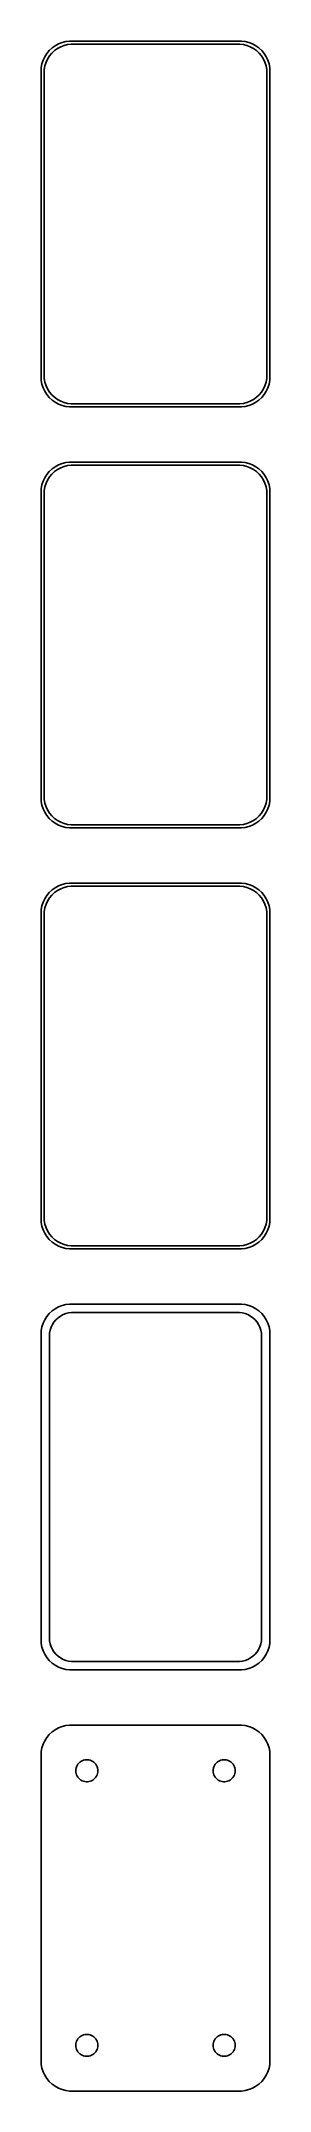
# Model space of a CAD drawing. Header units: metres. Extents: x -19 to 19, y 246 to 582.
import ezdxf

# ---------------------------------------------------------------- set-up
doc = ezdxf.new("R2010")
doc.units = ezdxf.units.M

msp = doc.modelspace()

# ---------------------------------------------------------------- linework, layer by layer
for p, q in [((-15.8789, 581.524), (-16.4291, 581.222)), ((-15.2951, 581.755), (-15.8789, 581.524)), ((-15.5224, 581.048), (-14.9678, 581.268)), ((-14.6869, 581.911), (-15.2951, 581.755)), ((-14.9678, 581.268), (-14.3901, 581.416)), ((-14.0639, 581.99), (-14.6869, 581.911)), ((-14.3901, 581.416), (-13.7982, 581.491)), ((14.0639, 581.99), (-14.0639, 581.99)), ((-13.7982, 581.491), (13.7982, 581.491)), ((13.7982, 581.491), (14.3901, 581.416)), ((14.6869, 581.911), (14.0639, 581.99)), ((14.3901, 581.416), (14.9678, 581.268)), ((15.2951, 581.755), (14.6869, 581.911)), ((14.9678, 581.268), (15.5224, 581.048)), ((15.8789, 581.524), (15.2951, 581.755)), ((16.4291, 581.222), (15.8789, 581.524)), ((-18.5929, 578.243), (-18.7106, 577.627)), ((-18.3989, 578.841), (-18.5929, 578.243)), ((-18.1315, 579.409), (-18.3989, 578.841)), ((-18.2125, 577.345), (-18.1008, 577.931)), ((-17.7951, 579.939), (-18.1315, 579.409)), ((-18.1008, 577.931), (-17.9164, 578.499)), ((-17.9164, 578.499), (-17.6624, 579.038)), ((-17.3948, 580.423), (-17.7951, 579.939)), ((-17.6624, 579.038), (-17.3428, 579.542)), ((-16.9371, 580.853), (-17.3948, 580.423)), ((-17.3428, 579.542), (-16.9626, 580.002)), ((-16.9626, 580.002), (-16.5278, 580.41)), ((-16.4291, 581.222), (-16.9371, 580.853)), ((-16.5278, 580.41), (-16.0452, 580.761)), ((-16.0452, 580.761), (-15.5224, 581.048)), ((15.5224, 581.048), (16.0452, 580.761)), ((16.0452, 580.761), (16.5278, 580.41)), ((16.9371, 580.853), (16.4291, 581.222)), ((16.5278, 580.41), (16.9626, 580.002)), ((17.3948, 580.423), (16.9371, 580.853)), ((16.9626, 580.002), (17.3428, 579.542)), ((17.3428, 579.542), (17.6624, 579.038)), ((17.7951, 579.939), (17.3948, 580.423)), ((17.6624, 579.038), (17.9164, 578.499)), ((18.1315, 579.409), (17.7951, 579.939)), ((17.9164, 578.499), (18.1008, 577.931)), ((18.1008, 577.931), (18.2125, 577.345)), ((18.3989, 578.841), (18.1315, 579.409)), ((18.5929, 578.243), (18.3989, 578.841)), ((18.7106, 577.627), (18.5929, 578.243)), ((-18.7106, 577.627), (-18.75, 577)), ((-18.75, 577), (-18.75, 527)), ((-18.25, 576.75), (-18.2125, 577.345)), ((-18.25, 527.25), (-18.25, 576.75)), ((18.2125, 577.345), (18.25, 576.75)), ((18.25, 576.75), (18.25, 527.25)), ((18.75, 577), (18.7106, 577.627)), ((18.75, 527), (18.75, 577)), ((-18.75, 527), (-18.7106, 526.373)), ((-18.7106, 526.373), (-18.5929, 525.757)), ((-18.5929, 525.757), (-18.3989, 525.159)), ((-18.3989, 525.159), (-18.1315, 524.591)), ((-18.2125, 526.655), (-18.25, 527.25)), ((-18.1008, 526.069), (-18.2125, 526.655)), ((-18.1315, 524.591), (-17.7951, 524.061)), ((-17.9164, 525.501), (-18.1008, 526.069)), ((-17.6624, 524.962), (-17.9164, 525.501)), ((-17.3428, 524.458), (-17.6624, 524.962)), ((-16.9626, 523.998), (-17.3428, 524.458)), ((17.3428, 524.458), (16.9626, 523.998)), ((17.6624, 524.962), (17.3428, 524.458)), ((17.9164, 525.501), (17.6624, 524.962)), ((17.7951, 524.061), (18.1315, 524.591)), ((18.1008, 526.069), (17.9164, 525.501)), ((18.2125, 526.655), (18.1008, 526.069)), ((18.1315, 524.591), (18.3989, 525.159)), ((18.25, 527.25), (18.2125, 526.655)), ((18.3989, 525.159), (18.5929, 525.757)), ((18.5929, 525.757), (18.7106, 526.373)), ((18.7106, 526.373), (18.75, 527)), ((-17.7951, 524.061), (-17.3948, 523.577)), ((-17.3948, 523.577), (-16.9371, 523.147)), ((-16.5278, 523.59), (-16.9626, 523.998)), ((-16.9371, 523.147), (-16.4291, 522.778)), ((-16.0452, 523.239), (-16.5278, 523.59)), ((-16.4291, 522.778), (-15.8789, 522.476)), ((-15.5224, 522.952), (-16.0452, 523.239)), ((-15.8789, 522.476), (-15.2951, 522.245)), ((-14.9678, 522.732), (-15.5224, 522.952)), ((-15.2951, 522.245), (-14.6869, 522.089)), ((-14.3901, 522.584), (-14.9678, 522.732)), ((-14.6869, 522.089), (-14.0639, 522.01)), ((-13.7982, 522.509), (-14.3901, 522.584)), ((-14.0639, 522.01), (14.0639, 522.01)), ((13.7982, 522.509), (-13.7982, 522.509)), ((14.3901, 522.584), (13.7982, 522.509)), ((14.0639, 522.01), (14.6869, 522.089)), ((14.9678, 522.732), (14.3901, 522.584)), ((14.6869, 522.089), (15.2951, 522.245)), ((15.5224, 522.952), (14.9678, 522.732)), ((15.2951, 522.245), (15.8789, 522.476)), ((16.0452, 523.239), (15.5224, 522.952)), ((15.8789, 522.476), (16.4291, 522.778)), ((16.5278, 523.59), (16.0452, 523.239)), ((16.4291, 522.778), (16.9371, 523.147)), ((16.9626, 523.998), (16.5278, 523.59)), ((16.9371, 523.147), (17.3948, 523.577)), ((17.3948, 523.577), (17.7951, 524.061)), ((-17.7951, 510.939), (-18.1315, 510.409)), ((-17.3948, 511.423), (-17.7951, 510.939)), ((-16.9371, 511.853), (-17.3948, 511.423)), ((-17.3428, 510.542), (-16.9626, 511.002)), ((-16.9626, 511.002), (-16.5278, 511.41)), ((-16.4291, 512.222), (-16.9371, 511.853)), ((-16.5278, 511.41), (-16.0452, 511.761)), ((-15.8789, 512.524), (-16.4291, 512.222)), ((-16.0452, 511.761), (-15.5224, 512.048)), ((-15.2951, 512.755), (-15.8789, 512.524)), ((-15.5224, 512.048), (-14.9678, 512.268)), ((-14.6869, 512.911), (-15.2951, 512.755)), ((-14.9678, 512.268), (-14.3901, 512.416)), ((-14.0639, 512.99), (-14.6869, 512.911)), ((-14.3901, 512.416), (-13.7982, 512.491)), ((14.0639, 512.99), (-14.0639, 512.99)), ((-13.7982, 512.491), (13.7982, 512.491)), ((13.7982, 512.491), (14.3901, 512.416)), ((14.6869, 512.911), (14.0639, 512.99)), ((14.3901, 512.416), (14.9678, 512.268)), ((15.2951, 512.755), (14.6869, 512.911)), ((14.9678, 512.268), (15.5224, 512.048)), ((15.8789, 512.524), (15.2951, 512.755)), ((15.5224, 512.048), (16.0452, 511.761)), ((16.4291, 512.222), (15.8789, 512.524)), ((16.0452, 511.761), (16.5278, 511.41)), ((16.9371, 511.853), (16.4291, 512.222)), ((16.5278, 511.41), (16.9626, 511.002)), ((17.3948, 511.423), (16.9371, 511.853)), ((16.9626, 511.002), (17.3428, 510.542)), ((17.7951, 510.939), (17.3948, 511.423)), ((18.1315, 510.409), (17.7951, 510.939)), ((-18.7106, 508.627), (-18.75, 508)), ((-18.75, 508), (-18.75, 458)), ((-18.5929, 509.243), (-18.7106, 508.627)), ((-18.3989, 509.841), (-18.5929, 509.243)), ((-18.1315, 510.409), (-18.3989, 509.841)), ((-18.25, 507.75), (-18.2125, 508.345)), ((-18.25, 458.25), (-18.25, 507.75)), ((-18.2125, 508.345), (-18.1008, 508.931)), ((-18.1008, 508.931), (-17.9164, 509.499)), ((-17.9164, 509.499), (-17.6624, 510.038)), ((-17.6624, 510.038), (-17.3428, 510.542)), ((17.3428, 510.542), (17.6624, 510.038)), ((17.6624, 510.038), (17.9164, 509.499)), ((17.9164, 509.499), (18.1008, 508.931)), ((18.1008, 508.931), (18.2125, 508.345)), ((18.3989, 509.841), (18.1315, 510.409)), ((18.2125, 508.345), (18.25, 507.75)), ((18.25, 507.75), (18.25, 458.25)), ((18.5929, 509.243), (18.3989, 509.841)), ((18.7106, 508.627), (18.5929, 509.243)), ((18.75, 508), (18.7106, 508.627)), ((18.75, 458), (18.75, 508)), ((-18.75, 458), (-18.7106, 457.373)), ((-18.7106, 457.373), (-18.5929, 456.757)), ((-18.2125, 457.655), (-18.25, 458.25)), ((-18.1008, 457.069), (-18.2125, 457.655)), ((-17.9164, 456.501), (-18.1008, 457.069)), ((18.1008, 457.069), (17.9164, 456.501)), ((18.2125, 457.655), (18.1008, 457.069)), ((18.25, 458.25), (18.2125, 457.655)), ((18.5929, 456.757), (18.7106, 457.373)), ((18.7106, 457.373), (18.75, 458)), ((-18.5929, 456.757), (-18.3989, 456.159)), ((-18.3989, 456.159), (-18.1315, 455.591)), ((-18.1315, 455.591), (-17.7951, 455.061)), ((-17.6624, 455.962), (-17.9164, 456.501)), ((-17.7951, 455.061), (-17.3948, 454.577)), ((-17.3428, 455.458), (-17.6624, 455.962)), ((-17.3948, 454.577), (-16.9371, 454.147)), ((-16.9626, 454.998), (-17.3428, 455.458)), ((-16.5278, 454.59), (-16.9626, 454.998)), ((-16.9371, 454.147), (-16.4291, 453.778)), ((-16.0452, 454.239), (-16.5278, 454.59)), ((-16.4291, 453.778), (-15.8789, 453.476)), ((-15.5224, 453.952), (-16.0452, 454.239)), ((-14.9678, 453.732), (-15.5224, 453.952)), ((-14.3901, 453.584), (-14.9678, 453.732)), ((-13.7982, 453.509), (-14.3901, 453.584)), ((14.3901, 453.584), (13.7982, 453.509)), ((14.9678, 453.732), (14.3901, 453.584)), ((15.5224, 453.952), (14.9678, 453.732)), ((16.0452, 454.239), (15.5224, 453.952)), ((15.8789, 453.476), (16.4291, 453.778)), ((16.5278, 454.59), (16.0452, 454.239)), ((16.4291, 453.778), (16.9371, 454.147)), ((16.9626, 454.998), (16.5278, 454.59)), ((16.9371, 454.147), (17.3948, 454.577)), ((17.3428, 455.458), (16.9626, 454.998)), ((17.6624, 455.962), (17.3428, 455.458)), ((17.3948, 454.577), (17.7951, 455.061)), ((17.9164, 456.501), (17.6624, 455.962)), ((17.7951, 455.061), (18.1315, 455.591)), ((18.1315, 455.591), (18.3989, 456.159)), ((18.3989, 456.159), (18.5929, 456.757)), ((-15.8789, 453.476), (-15.2951, 453.245)), ((-15.2951, 453.245), (-14.6869, 453.089)), ((-14.6869, 453.089), (-14.0639, 453.01)), ((-14.0639, 453.01), (14.0639, 453.01)), ((13.7982, 453.509), (-13.7982, 453.509)), ((14.0639, 453.01), (14.6869, 453.089)), ((14.6869, 453.089), (15.2951, 453.245)), ((15.2951, 453.245), (15.8789, 453.476)), ((-15.8789, 443.524), (-16.4291, 443.222)), ((-15.2951, 443.755), (-15.8789, 443.524)), ((-14.6869, 443.911), (-15.2951, 443.755)), ((-14.0639, 443.99), (-14.6869, 443.911)), ((14.0639, 443.99), (-14.0639, 443.99)), ((14.6869, 443.911), (14.0639, 443.99)), ((15.2951, 443.755), (14.6869, 443.911)), ((15.8789, 443.524), (15.2951, 443.755)), ((16.4291, 443.222), (15.8789, 443.524)), ((-18.5929, 440.243), (-18.7106, 439.627)), ((-18.3989, 440.841), (-18.5929, 440.243)), ((-18.1315, 441.409), (-18.3989, 440.841)), ((-17.7951, 441.939), (-18.1315, 441.409)), ((-18.1008, 439.931), (-17.9164, 440.499)), ((-17.9164, 440.499), (-17.6624, 441.038)), ((-17.3948, 442.423), (-17.7951, 441.939)), ((-17.6624, 441.038), (-17.3428, 441.542)), ((-16.9371, 442.853), (-17.3948, 442.423)), ((-17.3428, 441.542), (-16.9626, 442.002)), ((-16.9626, 442.002), (-16.5278, 442.41)), ((-16.4291, 443.222), (-16.9371, 442.853)), ((-16.5278, 442.41), (-16.0452, 442.761)), ((-16.0452, 442.761), (-15.5224, 443.048)), ((-15.5224, 443.048), (-14.9678, 443.268)), ((-14.9678, 443.268), (-14.3901, 443.416)), ((-14.3901, 443.416), (-13.7982, 443.491)), ((-13.7982, 443.491), (13.7982, 443.491)), ((13.7982, 443.491), (14.3901, 443.416)), ((14.3901, 443.416), (14.9678, 443.268)), ((14.9678, 443.268), (15.5224, 443.048)), ((15.5224, 443.048), (16.0452, 442.761)), ((16.0452, 442.761), (16.5278, 442.41)), ((16.9371, 442.853), (16.4291, 443.222)), ((16.5278, 442.41), (16.9626, 442.002)), ((17.3948, 442.423), (16.9371, 442.853)), ((16.9626, 442.002), (17.3428, 441.542)), ((17.3428, 441.542), (17.6624, 441.038)), ((17.7951, 441.939), (17.3948, 442.423)), ((17.6624, 441.038), (17.9164, 440.499)), ((18.1315, 441.409), (17.7951, 441.939)), ((17.9164, 440.499), (18.1008, 439.931)), ((18.3989, 440.841), (18.1315, 441.409)), ((18.5929, 440.243), (18.3989, 440.841)), ((18.7106, 439.627), (18.5929, 440.243)), ((-18.7106, 439.627), (-18.75, 439)), ((-18.75, 439), (-18.75, 389)), ((-18.25, 438.75), (-18.2125, 439.345)), ((-18.25, 389.25), (-18.25, 438.75)), ((-18.2125, 439.345), (-18.1008, 439.931)), ((18.1008, 439.931), (18.2125, 439.345)), ((18.2125, 439.345), (18.25, 438.75)), ((18.25, 438.75), (18.25, 389.25)), ((18.75, 439), (18.7106, 439.627)), ((18.75, 389), (18.75, 439)), ((-18.75, 389), (-18.7106, 388.373)), ((-18.7106, 388.373), (-18.5929, 387.757)), ((-18.5929, 387.757), (-18.3989, 387.159)), ((-18.3989, 387.159), (-18.1315, 386.591)), ((-18.2125, 388.655), (-18.25, 389.25)), ((-18.1008, 388.069), (-18.2125, 388.655)), ((-18.1315, 386.591), (-17.7951, 386.061)), ((-17.9164, 387.501), (-18.1008, 388.069)), ((-17.6624, 386.962), (-17.9164, 387.501)), ((-17.3428, 386.458), (-17.6624, 386.962)), ((-16.9626, 385.998), (-17.3428, 386.458)), ((17.3428, 386.458), (16.9626, 385.998)), ((17.6624, 386.962), (17.3428, 386.458)), ((17.9164, 387.501), (17.6624, 386.962)), ((17.7951, 386.061), (18.1315, 386.591)), ((18.1008, 388.069), (17.9164, 387.501)), ((18.2125, 388.655), (18.1008, 388.069)), ((18.1315, 386.591), (18.3989, 387.159)), ((18.25, 389.25), (18.2125, 388.655)), ((18.3989, 387.159), (18.5929, 387.757)), ((18.5929, 387.757), (18.7106, 388.373)), ((18.7106, 388.373), (18.75, 389)), ((-17.7951, 386.061), (-17.3948, 385.577)), ((-17.3948, 385.577), (-16.9371, 385.147)), ((-16.5278, 385.59), (-16.9626, 385.998)), ((-16.9371, 385.147), (-16.4291, 384.778)), ((-16.0452, 385.239), (-16.5278, 385.59)), ((-16.4291, 384.778), (-15.8789, 384.476)), ((-15.5224, 384.952), (-16.0452, 385.239)), ((-15.8789, 384.476), (-15.2951, 384.245)), ((-14.9678, 384.732), (-15.5224, 384.952)), ((-15.2951, 384.245), (-14.6869, 384.089)), ((-14.3901, 384.584), (-14.9678, 384.732)), ((-14.6869, 384.089), (-14.0639, 384.01)), ((-13.7982, 384.509), (-14.3901, 384.584)), ((-14.0639, 384.01), (14.0639, 384.01)), ((13.7982, 384.509), (-13.7982, 384.509)), ((14.3901, 384.584), (13.7982, 384.509)), ((14.0639, 384.01), (14.6869, 384.089)), ((14.9678, 384.732), (14.3901, 384.584)), ((14.6869, 384.089), (15.2951, 384.245)), ((15.5224, 384.952), (14.9678, 384.732)), ((15.2951, 384.245), (15.8789, 384.476)), ((16.0452, 385.239), (15.5224, 384.952)), ((15.8789, 384.476), (16.4291, 384.778)), ((16.5278, 385.59), (16.0452, 385.239)), ((16.4291, 384.778), (16.9371, 385.147)), ((16.9626, 385.998), (16.5278, 385.59)), ((16.9371, 385.147), (17.3948, 385.577)), ((17.3948, 385.577), (17.7951, 386.061)), ((-17.7951, 372.939), (-18.1315, 372.409)), ((-17.3948, 373.423), (-17.7951, 372.939)), ((-16.9371, 373.853), (-17.3948, 373.423)), ((-16.4291, 374.222), (-16.9371, 373.853)), ((-15.8789, 374.524), (-16.4291, 374.222)), ((-15.9665, 372.731), (-15.5734, 373.017)), ((-15.2951, 374.755), (-15.8789, 374.524)), ((-15.5734, 373.017), (-15.1475, 373.251)), ((-14.6869, 374.911), (-15.2951, 374.755)), ((-15.1475, 373.251), (-14.6957, 373.43)), ((-14.6957, 373.43), (-14.2251, 373.551)), ((-14.0639, 374.99), (-14.6869, 374.911)), ((-14.2251, 373.551), (-13.743, 373.612)), ((14.0639, 374.99), (-14.0639, 374.99)), ((-13.743, 373.612), (13.743, 373.612)), ((13.743, 373.612), (14.2251, 373.551)), ((14.6869, 374.911), (14.0639, 374.99)), ((14.2251, 373.551), (14.6957, 373.43)), ((15.2951, 374.755), (14.6869, 374.911)), ((14.6957, 373.43), (15.1475, 373.251)), ((15.1475, 373.251), (15.5734, 373.017)), ((15.8789, 374.524), (15.2951, 374.755)), ((15.5734, 373.017), (15.9665, 372.731)), ((16.4291, 374.222), (15.8789, 374.524)), ((16.9371, 373.853), (16.4291, 374.222)), ((17.3948, 373.423), (16.9371, 373.853)), ((17.7951, 372.939), (17.3948, 373.423)), ((18.1315, 372.409), (17.7951, 372.939)), ((-18.7106, 370.627), (-18.75, 370)), ((-18.75, 370), (-18.75, 320)), ((-18.5929, 371.243), (-18.7106, 370.627)), ((-18.3989, 371.841), (-18.5929, 371.243)), ((-18.1315, 372.409), (-18.3989, 371.841)), ((-17.3695, 369.75), (-17.339, 370.235)), ((-17.3695, 320.25), (-17.3695, 369.75)), ((-17.339, 370.235), (-17.2479, 370.712)), ((-17.2479, 370.712), (-17.0977, 371.174)), ((-17.0977, 371.174), (-16.8908, 371.614)), ((-16.8908, 371.614), (-16.6305, 372.024)), ((-16.6305, 372.024), (-16.3207, 372.399)), ((-16.3207, 372.399), (-15.9665, 372.731)), ((15.9665, 372.731), (16.3207, 372.399)), ((16.3207, 372.399), (16.6305, 372.024)), ((16.6305, 372.024), (16.8908, 371.614)), ((16.8908, 371.614), (17.0977, 371.174)), ((17.0977, 371.174), (17.2479, 370.712)), ((17.2479, 370.712), (17.339, 370.235)), ((17.339, 370.235), (17.3695, 369.75)), ((17.3695, 369.75), (17.3695, 320.25)), ((18.3989, 371.841), (18.1315, 372.409)), ((18.5929, 371.243), (18.3989, 371.841)), ((18.7106, 370.627), (18.5929, 371.243)), ((18.75, 370), (18.7106, 370.627)), ((18.75, 320), (18.75, 370)), ((-18.75, 320), (-18.7106, 319.373)), ((-18.7106, 319.373), (-18.5929, 318.757)), ((-17.339, 319.765), (-17.3695, 320.25)), ((-17.2479, 319.288), (-17.339, 319.765)), ((-17.0977, 318.826), (-17.2479, 319.288)), ((17.2479, 319.288), (17.0977, 318.826)), ((17.339, 319.765), (17.2479, 319.288)), ((17.3695, 320.25), (17.339, 319.765)), ((18.5929, 318.757), (18.7106, 319.373)), ((18.7106, 319.373), (18.75, 320)), ((-18.5929, 318.757), (-18.3989, 318.159)), ((-18.3989, 318.159), (-18.1315, 317.591)), ((-18.1315, 317.591), (-17.7951, 317.061)), ((-17.7951, 317.061), (-17.3948, 316.577)), ((-17.3948, 316.577), (-16.9371, 316.147)), ((-16.8908, 318.386), (-17.0977, 318.826)), ((-16.9371, 316.147), (-16.4291, 315.778)), ((-16.6305, 317.976), (-16.8908, 318.386)), ((-16.3207, 317.601), (-16.6305, 317.976)), ((-15.9665, 317.269), (-16.3207, 317.601)), ((-15.5734, 316.983), (-15.9665, 317.269)), ((-15.1475, 316.749), (-15.5734, 316.983)), ((-14.6957, 316.57), (-15.1475, 316.749)), ((-14.2251, 316.449), (-14.6957, 316.57)), ((-13.743, 316.388), (-14.2251, 316.449)), ((13.743, 316.388), (-13.743, 316.388)), ((14.2251, 316.449), (13.743, 316.388)), ((14.6957, 316.57), (14.2251, 316.449)), ((15.1475, 316.749), (14.6957, 316.57)), ((15.5734, 316.983), (15.1475, 316.749)), ((15.9665, 317.269), (15.5734, 316.983)), ((16.3207, 317.601), (15.9665, 317.269)), ((16.6305, 317.976), (16.3207, 317.601)), ((16.4291, 315.778), (16.9371, 316.147)), ((16.8908, 318.386), (16.6305, 317.976)), ((17.0977, 318.826), (16.8908, 318.386)), ((16.9371, 316.147), (17.3948, 316.577)), ((17.3948, 316.577), (17.7951, 317.061)), ((17.7951, 317.061), (18.1315, 317.591)), ((18.1315, 317.591), (18.3989, 318.159)), ((18.3989, 318.159), (18.5929, 318.757)), ((-16.4291, 315.778), (-15.8789, 315.476)), ((-15.8789, 315.476), (-15.2951, 315.245)), ((-15.2951, 315.245), (-14.6869, 315.089)), ((-14.6869, 315.089), (-14.0639, 315.01)), ((-14.0639, 315.01), (14.0639, 315.01)), ((14.0639, 315.01), (14.6869, 315.089)), ((14.6869, 315.089), (15.2951, 315.245)), ((15.2951, 315.245), (15.8789, 315.476)), ((15.8789, 315.476), (16.4291, 315.778)), ((-15.2951, 305.755), (-15.8789, 305.524)), ((-14.6869, 305.911), (-15.2951, 305.755)), ((-14.0639, 305.99), (-14.6869, 305.911)), ((14.0639, 305.99), (-14.0639, 305.99)), ((14.6869, 305.911), (14.0639, 305.99)), ((15.2951, 305.755), (14.6869, 305.911)), ((15.8789, 305.524), (15.2951, 305.755)), ((-18.3989, 302.841), (-18.5929, 302.243)), ((-18.1315, 303.409), (-18.3989, 302.841)), ((-17.7951, 303.939), (-18.1315, 303.409)), ((-17.3948, 304.423), (-17.7951, 303.939)), ((-16.9371, 304.853), (-17.3948, 304.423)), ((-16.4291, 305.222), (-16.9371, 304.853)), ((-15.8789, 305.524), (-16.4291, 305.222)), ((16.4291, 305.222), (15.8789, 305.524)), ((16.9371, 304.853), (16.4291, 305.222)), ((17.3948, 304.423), (16.9371, 304.853)), ((17.7951, 303.939), (17.3948, 304.423)), ((18.1315, 303.409), (17.7951, 303.939)), ((18.3989, 302.841), (18.1315, 303.409)), ((18.5929, 302.243), (18.3989, 302.841)), ((-18.7106, 301.627), (-18.75, 301)), ((-18.75, 301), (-18.75, 251)), ((-18.5929, 302.243), (-18.7106, 301.627)), ((-12.9934, 298.948), (-12.9236, 299.163)), ((-12.9236, 299.163), (-12.8273, 299.367)), ((-12.8273, 299.367), (-12.7062, 299.558)), ((-12.7062, 299.558), (-12.5621, 299.732)), ((-12.5621, 299.732), (-12.3974, 299.887)), ((-12.3974, 299.887), (-12.2145, 300.02)), ((-12.2145, 300.02), (-12.0164, 300.129)), ((-12.0164, 300.129), (-11.8062, 300.212)), ((-11.8062, 300.212), (-11.5873, 300.268)), ((-11.5873, 300.268), (-11.363, 300.296)), ((-11.363, 300.296), (-11.137, 300.296)), ((-11.137, 300.296), (-10.9127, 300.268)), ((-10.9127, 300.268), (-10.6938, 300.212)), ((-10.6938, 300.212), (-10.4836, 300.129)), ((-10.4836, 300.129), (-10.2855, 300.02)), ((-10.2855, 300.02), (-10.1026, 299.887)), ((-10.1026, 299.887), (-9.93785, 299.732)), ((-9.93785, 299.732), (-9.79376, 299.558)), ((-9.79376, 299.558), (-9.67264, 299.367)), ((-9.67264, 299.367), (-9.5764, 299.163)), ((-9.5764, 299.163), (-9.50655, 298.948)), ((9.50655, 298.948), (9.5764, 299.163)), ((9.5764, 299.163), (9.67264, 299.367)), ((9.67264, 299.367), (9.79376, 299.558)), ((9.79376, 299.558), (9.93785, 299.732)), ((9.93785, 299.732), (10.1026, 299.887)), ((10.1026, 299.887), (10.2855, 300.02)), ((10.2855, 300.02), (10.4836, 300.129)), ((10.4836, 300.129), (10.6938, 300.212)), ((10.6938, 300.212), (10.9127, 300.268)), ((10.9127, 300.268), (11.137, 300.296)), ((11.137, 300.296), (11.363, 300.296)), ((11.363, 300.296), (11.5873, 300.268)), ((11.5873, 300.268), (11.8062, 300.212)), ((11.8062, 300.212), (12.0164, 300.129)), ((12.0164, 300.129), (12.2145, 300.02)), ((12.2145, 300.02), (12.3974, 299.887)), ((12.3974, 299.887), (12.5621, 299.732)), ((12.5621, 299.732), (12.7062, 299.558)), ((12.7062, 299.558), (12.8273, 299.367)), ((12.8273, 299.367), (12.9236, 299.163)), ((12.9236, 299.163), (12.9934, 298.948)), ((18.7106, 301.627), (18.5929, 302.243)), ((18.75, 301), (18.7106, 301.627)), ((18.75, 251), (18.75, 301)), ((-13.05, 298.5), (-13.0358, 298.726)), ((-13.0358, 298.274), (-13.05, 298.5)), ((-13.0358, 298.726), (-12.9934, 298.948)), ((-12.9934, 298.052), (-13.0358, 298.274)), ((-12.9236, 297.837), (-12.9934, 298.052)), ((-12.8273, 297.633), (-12.9236, 297.837)), ((-12.7062, 297.442), (-12.8273, 297.633)), ((-12.5621, 297.268), (-12.7062, 297.442)), ((-12.3974, 297.113), (-12.5621, 297.268)), ((-12.2145, 296.98), (-12.3974, 297.113)), ((-12.0164, 296.871), (-12.2145, 296.98)), ((-11.8062, 296.788), (-12.0164, 296.871)), ((-11.5873, 296.732), (-11.8062, 296.788)), ((-11.363, 296.704), (-11.5873, 296.732)), ((-11.137, 296.704), (-11.363, 296.704)), ((-10.9127, 296.732), (-11.137, 296.704)), ((-10.6938, 296.788), (-10.9127, 296.732)), ((-10.4836, 296.871), (-10.6938, 296.788)), ((-10.2855, 296.98), (-10.4836, 296.871)), ((-10.1026, 297.113), (-10.2855, 296.98)), ((-9.93785, 297.268), (-10.1026, 297.113)), ((-9.79376, 297.442), (-9.93785, 297.268)), ((-9.67264, 297.633), (-9.79376, 297.442)), ((-9.5764, 297.837), (-9.67264, 297.633)), ((-9.50655, 298.052), (-9.5764, 297.837)), ((-9.50655, 298.948), (-9.46419, 298.726)), ((-9.46419, 298.274), (-9.50655, 298.052)), ((-9.46419, 298.726), (-9.45, 298.5)), ((-9.45, 298.5), (-9.46419, 298.274)), ((9.45, 298.5), (9.46419, 298.726)), ((9.46419, 298.274), (9.45, 298.5)), ((9.46419, 298.726), (9.50655, 298.948)), ((9.50655, 298.052), (9.46419, 298.274)), ((9.5764, 297.837), (9.50655, 298.052)), ((9.67264, 297.633), (9.5764, 297.837)), ((9.79376, 297.442), (9.67264, 297.633)), ((9.93785, 297.268), (9.79376, 297.442)), ((10.1026, 297.113), (9.93785, 297.268)), ((10.2855, 296.98), (10.1026, 297.113)), ((10.4836, 296.871), (10.2855, 296.98)), ((10.6938, 296.788), (10.4836, 296.871)), ((10.9127, 296.732), (10.6938, 296.788)), ((11.137, 296.704), (10.9127, 296.732)), ((11.363, 296.704), (11.137, 296.704)), ((11.5873, 296.732), (11.363, 296.704)), ((11.8062, 296.788), (11.5873, 296.732)), ((12.0164, 296.871), (11.8062, 296.788)), ((12.2145, 296.98), (12.0164, 296.871)), ((12.3974, 297.113), (12.2145, 296.98)), ((12.5621, 297.268), (12.3974, 297.113)), ((12.7062, 297.442), (12.5621, 297.268)), ((12.8273, 297.633), (12.7062, 297.442)), ((12.9236, 297.837), (12.8273, 297.633)), ((12.9934, 298.052), (12.9236, 297.837)), ((12.9934, 298.948), (13.0358, 298.726)), ((13.0358, 298.274), (12.9934, 298.052)), ((13.0358, 298.726), (13.05, 298.5)), ((13.05, 298.5), (13.0358, 298.274)), ((-13.05, 253.5), (-13.0358, 253.726)), ((-13.0358, 253.274), (-13.05, 253.5)), ((-13.0358, 253.726), (-12.9934, 253.948)), ((-12.9934, 253.052), (-13.0358, 253.274)), ((-12.9934, 253.948), (-12.9236, 254.163)), ((-12.9236, 252.837), (-12.9934, 253.052)), ((-12.9236, 254.163), (-12.8273, 254.367)), ((-12.8273, 252.633), (-12.9236, 252.837)), ((-12.8273, 254.367), (-12.7062, 254.558)), ((-12.7062, 252.442), (-12.8273, 252.633)), ((-12.7062, 254.558), (-12.5621, 254.732)), ((-12.5621, 252.268), (-12.7062, 252.442)), ((-12.5621, 254.732), (-12.3974, 254.887)), ((-12.3974, 252.113), (-12.5621, 252.268)), ((-12.3974, 254.887), (-12.2145, 255.02)), ((-12.2145, 251.98), (-12.3974, 252.113)), ((-12.2145, 255.02), (-12.0164, 255.129)), ((-12.0164, 255.129), (-11.8062, 255.212)), ((-11.8062, 255.212), (-11.5873, 255.268)), ((-11.5873, 255.268), (-11.363, 255.296)), ((-11.363, 255.296), (-11.137, 255.296)), ((-11.137, 255.296), (-10.9127, 255.268)), ((-10.9127, 255.268), (-10.6938, 255.212)), ((-10.6938, 255.212), (-10.4836, 255.129)), ((-10.4836, 255.129), (-10.2855, 255.02)), ((-10.2855, 255.02), (-10.1026, 254.887)), ((-10.1026, 252.113), (-10.2855, 251.98)), ((-10.1026, 254.887), (-9.93785, 254.732)), ((-9.93785, 252.268), (-10.1026, 252.113)), ((-9.93785, 254.732), (-9.79376, 254.558)), ((-9.79376, 252.442), (-9.93785, 252.268)), ((-9.79376, 254.558), (-9.67264, 254.367)), ((-9.67264, 252.633), (-9.79376, 252.442)), ((-9.67264, 254.367), (-9.5764, 254.163)), ((-9.5764, 252.837), (-9.67264, 252.633)), ((-9.5764, 254.163), (-9.50655, 253.948)), ((-9.50655, 253.052), (-9.5764, 252.837)), ((-9.50655, 253.948), (-9.46419, 253.726)), ((-9.46419, 253.274), (-9.50655, 253.052)), ((-9.46419, 253.726), (-9.45, 253.5)), ((-9.45, 253.5), (-9.46419, 253.274)), ((9.45, 253.5), (9.46419, 253.726)), ((9.46419, 253.274), (9.45, 253.5)), ((9.46419, 253.726), (9.50655, 253.948)), ((9.50655, 253.052), (9.46419, 253.274)), ((9.50655, 253.948), (9.5764, 254.163)), ((9.5764, 252.837), (9.50655, 253.052)), ((9.5764, 254.163), (9.67264, 254.367)), ((9.67264, 252.633), (9.5764, 252.837)), ((9.67264, 254.367), (9.79376, 254.558)), ((9.79376, 252.442), (9.67264, 252.633)), ((9.79376, 254.558), (9.93785, 254.732)), ((9.93785, 252.268), (9.79376, 252.442)), ((9.93785, 254.732), (10.1026, 254.887)), ((10.1026, 252.113), (9.93785, 252.268)), ((10.1026, 254.887), (10.2855, 255.02)), ((10.2855, 251.98), (10.1026, 252.113)), ((10.2855, 255.02), (10.4836, 255.129)), ((10.4836, 255.129), (10.6938, 255.212)), ((10.6938, 255.212), (10.9127, 255.268)), ((10.9127, 255.268), (11.137, 255.296)), ((11.137, 255.296), (11.363, 255.296)), ((11.363, 255.296), (11.5873, 255.268)), ((11.5873, 255.268), (11.8062, 255.212)), ((11.8062, 255.212), (12.0164, 255.129)), ((12.0164, 255.129), (12.2145, 255.02)), ((12.2145, 255.02), (12.3974, 254.887)), ((12.3974, 252.113), (12.2145, 251.98)), ((12.3974, 254.887), (12.5621, 254.732)), ((12.5621, 252.268), (12.3974, 252.113)), ((12.5621, 254.732), (12.7062, 254.558)), ((12.7062, 252.442), (12.5621, 252.268)), ((12.7062, 254.558), (12.8273, 254.367)), ((12.8273, 252.633), (12.7062, 252.442)), ((12.8273, 254.367), (12.9236, 254.163)), ((12.9236, 252.837), (12.8273, 252.633)), ((12.9236, 254.163), (12.9934, 253.948)), ((12.9934, 253.052), (12.9236, 252.837)), ((12.9934, 253.948), (13.0358, 253.726)), ((13.0358, 253.274), (12.9934, 253.052)), ((13.0358, 253.726), (13.05, 253.5)), ((13.05, 253.5), (13.0358, 253.274)), ((-18.75, 251), (-18.7106, 250.373)), ((-18.7106, 250.373), (-18.5929, 249.757)), ((-18.5929, 249.757), (-18.3989, 249.159)), ((-18.3989, 249.159), (-18.1315, 248.591)), ((-12.0164, 251.871), (-12.2145, 251.98)), ((-11.8062, 251.788), (-12.0164, 251.871)), ((-11.5873, 251.732), (-11.8062, 251.788)), ((-11.363, 251.704), (-11.5873, 251.732)), ((-11.137, 251.704), (-11.363, 251.704)), ((-10.9127, 251.732), (-11.137, 251.704)), ((-10.6938, 251.788), (-10.9127, 251.732)), ((-10.4836, 251.871), (-10.6938, 251.788)), ((-10.2855, 251.98), (-10.4836, 251.871)), ((10.4836, 251.871), (10.2855, 251.98)), ((10.6938, 251.788), (10.4836, 251.871)), ((10.9127, 251.732), (10.6938, 251.788)), ((11.137, 251.704), (10.9127, 251.732)), ((11.363, 251.704), (11.137, 251.704)), ((11.5873, 251.732), (11.363, 251.704)), ((11.8062, 251.788), (11.5873, 251.732)), ((12.0164, 251.871), (11.8062, 251.788)), ((12.2145, 251.98), (12.0164, 251.871)), ((18.1315, 248.591), (18.3989, 249.159)), ((18.3989, 249.159), (18.5929, 249.757)), ((18.5929, 249.757), (18.7106, 250.373)), ((18.7106, 250.373), (18.75, 251)), ((-18.1315, 248.591), (-17.7951, 248.061)), ((-17.7951, 248.061), (-17.3948, 247.577)), ((-17.3948, 247.577), (-16.9371, 247.147)), ((-16.9371, 247.147), (-16.4291, 246.778)), ((-16.4291, 246.778), (-15.8789, 246.476)), ((-15.8789, 246.476), (-15.2951, 246.245)), ((-15.2951, 246.245), (-14.6869, 246.089)), ((-14.6869, 246.089), (-14.0639, 246.01)), ((-14.0639, 246.01), (14.0639, 246.01)), ((14.0639, 246.01), (14.6869, 246.089)), ((14.6869, 246.089), (15.2951, 246.245)), ((15.2951, 246.245), (15.8789, 246.476)), ((15.8789, 246.476), (16.4291, 246.778)), ((16.4291, 246.778), (16.9371, 247.147)), ((16.9371, 247.147), (17.3948, 247.577)), ((17.3948, 247.577), (17.7951, 248.061)), ((17.7951, 248.061), (18.1315, 248.591))]:
    msp.add_line(p, q)

doc.saveas('drawing.dxf')
